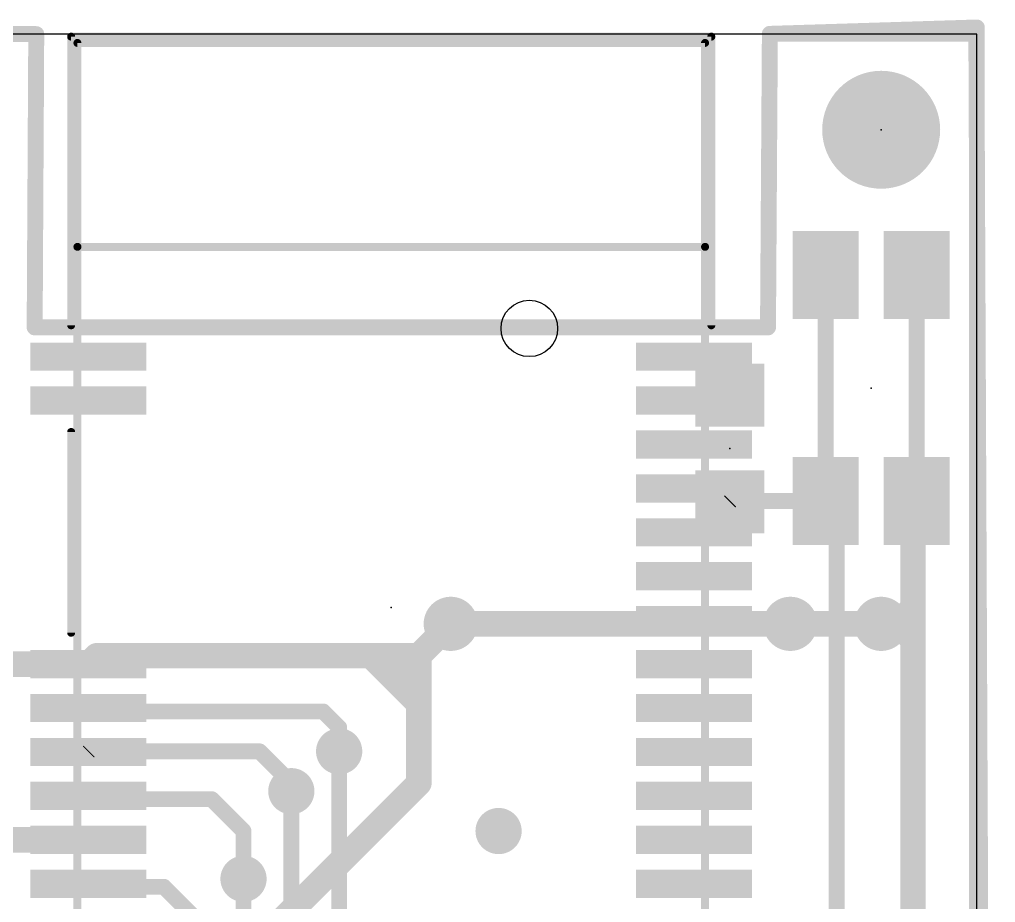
# Model space of a CAD drawing. Extents: x -0.01 to 1.46, y -0.01 to 1.61.
# Drawn here: x 0.85 to 1.462, y 1.055 to 1.609 of the extents above; entities that cross this region are included whole.
import ezdxf

# ---------------------------------------------------------------- set-up
doc = ezdxf.new("R2010")
doc.units = 0
for name, color, linetype in [('1', 22, 'CONTINUOUS'), ('16', 175, 'CONTINUOUS'), ('17', 82, 'CONTINUOUS'), ('18', 82, 'CONTINUOUS'), ('20', 7, 'CONTINUOUS'), ('21', 7, 'CONTINUOUS'), ('23', 7, 'CONTINUOUS'), ('24', 7, 'CONTINUOUS'), ('51', 53, 'CONTINUOUS')]:
    doc.layers.add(name, color=color, linetype=linetype)

# ---------------------------------------------------------------- blocks, each defined once
blk = doc.blocks.new('RECT')
blk.add_solid([(-0.5, -0.5), (0.5, -0.5), (-0.5, 0.5), (0.5, 0.5)])
blk = doc.blocks.new('ROUNDP')
at = {"const_width": 0.5}
blk.add_lwpolyline([(0, -0.25, 1), (0, 0.25, 1), (0, -0.25)], format="xyb", dxfattribs=at)
blk = doc.blocks.new('ROUNDV')
at = {"const_width": 0.5}
blk.add_lwpolyline([(0, -0.25, 1), (0, 0.25, 1), (0, -0.25)], format="xyb", dxfattribs=at)

msp = doc.modelspace()

# ---------------------------------------------------------------- linework, layer by layer
at = {"layer": '1'}
for points, const_width in [([(0.86, 1.6), (-0.001, 1.600173)], 0.01), ([(0.859, 1.416), (0.86, 1.6)], 0.01), ([(1.320173, 1.600173), (1.319, 1.416)], 0.01), ([(1.449693, 1.600173), (1.320173, 1.600173)], 0.01), ([(1.456693, 0), (1.449693, 1.600173)], 0.01), ([(1.319, 1.416), (0.859, 1.416)], 0.01), ([(1.1, 1.21), (1.12, 1.23)], 0.016), ([(1.333, 1.23), (1.39, 1.23)], 0.016), ([(0.892717, 1.204724), (0.82063, 1.204724)], 0.016), ([(0.897992, 1.21), (0.892717, 1.204724)], 0.016), ([(1.07, 1.21), (0.897992, 1.21)], 0.016), ([(1.1, 1.18), (1.07, 1.21)], 0.016), ([(1.07, 1.21), (1.09, 1.21)], 0.016), ([(1.1, 1.21), (1.09, 1.21)], 0.016), ([(1.09, 1.21), (1.1, 1.2)], 0.016), ([(1.1, 1.2), (1.1, 1.21)], 0.016), ([(1.1, 1.18), (1.1, 1.2)], 0.016), ([(1.1, 1.13), (1.1, 1.18)], 0.016), ([(0.894882, 1.175), (0.892717, 1.177165)], 0.01), ([(1.04, 1.175), (0.894882, 1.175)], 0.01), ([(1.05, 1.165), (1.04, 1.175)], 0.01), ([(1.05, 1.15), (1.05, 1.165)], 0.01), ([(0.89311, 1.15), (0.892717, 1.149606)], 0.01), ([(1, 1.15), (0.89311, 1.15)], 0.01), ([(1.02, 1.13), (1, 1.15)], 0.01), ([(0.95, 0.98), (1.1, 1.13)], 0.016), ([(1.02, 1.125), (1.02, 1.13)], 0.01), ([(0.894764, 1.12), (0.892717, 1.122047)], 0.01), ([(0.97, 1.12), (0.894764, 1.12)], 0.01), ([(0.99, 1.1), (0.97, 1.12)], 0.01), ([(0.892717, 1.094488), (0.830472, 1.094488)], 0.016), ([(0.99, 1.07), (0.99, 1.1)], 0.01), ([(0.894646, 1.065), (0.892717, 1.066929)], 0.01), ([(0.94, 1.065), (0.894646, 1.065)], 0.01), ([(0.96, 1.045), (0.94, 1.065)], 0.01)]:
    msp.add_lwpolyline(points, dxfattribs=dict(at, const_width=const_width))
for points, const_width in [([(0.8625, 1.599986, 1), (0.8575, 1.600014)], 0.005), ([(0.859999, 1.5975, 1), (0.860001, 1.6025)], 0.005), ([(1.320173, 1.602673, 1), (1.320173, 1.597673)], 0.005), ([(1.322673, 1.600157, 1), (1.317673, 1.600189)], 0.005), ([(1.452193, 1.600184, 1), (1.447193, 1.600162)], 0.005), ([(1.449693, 1.597673, 1), (1.449693, 1.602673)], 0.005), ([(0.859, 1.4185, 1), (0.859, 1.4135)], 0.005), ([(1.319, 1.4135, 1), (1.319, 1.4185)], 0.005), ([(0.8565, 1.416014, 1), (0.8615, 1.415986)], 0.005), ([(1.3165, 1.416016, 1), (1.3215, 1.415984)], 0.005), ([(1.122828, 1.227172, 1), (1.117172, 1.232828)], 0.008), ([(1.333, 1.234, 1), (1.333, 1.226)], 0.008), ([(1.39, 1.226, 1), (1.39, 1.234)], 0.008), ([(0.892717, 1.200724, 1), (0.892717, 1.208724)], 0.008), ([(0.897992, 1.214, 1), (0.897992, 1.206)], 0.008), ([(0.900821, 1.207172, 1), (0.895164, 1.212828)], 0.008), ([(1.07, 1.214, 1), (1.07, 1.206)], 0.008), ([(1.072828, 1.212828, 1), (1.067172, 1.207172)], 0.008), ([(1.07, 1.206, 1), (1.07, 1.214)], 0.008), ([(1.09, 1.214, 1), (1.09, 1.206)], 0.008), ([(1.092828, 1.212828, 1), (1.087172, 1.207172)], 0.008), ([(1.09, 1.206, 1), (1.09, 1.214)], 0.008), ([(1.104, 1.21, 1), (1.096, 1.21)], 0.008), ([(1.097172, 1.212828, 1), (1.102828, 1.207172)], 0.008), ([(1.1, 1.206, 1), (1.1, 1.214)], 0.008), ([(0.889888, 1.207553, 1), (0.895545, 1.201896)], 0.008), ([(1.104, 1.2, 1), (1.096, 1.2)], 0.008), ([(1.097172, 1.197172, 1), (1.102828, 1.202828)], 0.008), ([(1.096, 1.2, 1), (1.104, 1.2)], 0.008), ([(1.104, 1.18, 1), (1.096, 1.18)], 0.008), ([(0.894484, 1.178933, 1), (0.890949, 1.175398)], 0.005), ([(1.096, 1.18, 1), (1.104, 1.18)], 0.008), ([(1.097172, 1.177172, 1), (1.102828, 1.182828)], 0.008), ([(0.894882, 1.1775, 1), (0.894882, 1.1725)], 0.005), ([(0.893114, 1.173232, 1), (0.89665, 1.176768)], 0.005), ([(1.041768, 1.176768, 1), (1.038232, 1.173232)], 0.005), ([(1.04, 1.1725, 1), (1.04, 1.1775)], 0.005), ([(1.0525, 1.165, 1), (1.0475, 1.165)], 0.005), ([(1.048232, 1.163232, 1), (1.051768, 1.166768)], 0.005), ([(0.890949, 1.151374, 1), (0.894484, 1.147839)], 0.005), ([(0.89311, 1.1525, 1), (0.89311, 1.1475)], 0.005), ([(0.894878, 1.148232, 1), (0.891342, 1.151768)], 0.005), ([(1.001768, 1.151768, 1), (0.998232, 1.148232)], 0.005), ([(1, 1.1475, 1), (1, 1.1525)], 0.005), ([(1.0475, 1.15, 1), (1.0525, 1.15)], 0.005), ([(1.0225, 1.13, 1), (1.0175, 1.13)], 0.005), ([(1.018232, 1.128232, 1), (1.021768, 1.131768)], 0.005), ([(1.096, 1.13, 1), (1.104, 1.13)], 0.008), ([(1.102828, 1.127172, 1), (1.097172, 1.132828)], 0.008), ([(0.894484, 1.123815, 1), (0.890949, 1.120279)], 0.005), ([(1.0175, 1.125, 1), (1.0225, 1.125)], 0.005), ([(0.894764, 1.1225, 1), (0.894764, 1.1175)], 0.005), ([(0.892996, 1.118232, 1), (0.896532, 1.121768)], 0.005), ([(0.971768, 1.121768, 1), (0.968232, 1.118232)], 0.005), ([(0.97, 1.1175, 1), (0.97, 1.1225)], 0.005), ([(0.892717, 1.090488, 1), (0.892717, 1.098488)], 0.008), ([(0.9925, 1.1, 1), (0.9875, 1.1)], 0.005), ([(0.988232, 1.098232, 1), (0.991768, 1.101768)], 0.005), ([(0.894484, 1.068697, 1), (0.890949, 1.065161)], 0.005), ([(0.9875, 1.07, 1), (0.9925, 1.07)], 0.005), ([(0.894646, 1.0675, 1), (0.894646, 1.0625)], 0.005), ([(0.892878, 1.063232, 1), (0.896413, 1.066768)], 0.005), ([(0.941768, 1.066768, 1), (0.938232, 1.063232)], 0.005), ([(0.94, 1.0625, 1), (0.94, 1.0675)], 0.005)]:
    msp.add_lwpolyline(points, format="xyb", dxfattribs=dict(at, const_width=const_width))
at = {"layer": '16'}
for points, const_width in [([(-0.004173, 1.603307), (0.86, 1.6)], 0.01), ([(0.86, 1.6), (0.859, 1.416)], 0.01), ([(1.319, 1.416), (1.320173, 1.600173)], 0.01), ([(1.320173, 1.600173), (1.45, 1.604173)], 0.01), ([(1.45, 1.604173), (1.45, 0)], 0.01), ([(1.355157, 1.448819), (1.355157, 1.307087)], 0.01), ([(1.412244, 1.448819), (1.412244, 1.307087)], 0.01), ([(0.859, 1.416), (1.319, 1.416)], 0.01), ([(1.295551, 1.307087), (1.295, 1.306535)], 0.01), ([(1.355157, 1.307087), (1.295551, 1.307087)], 0.01), ([(1.362, 1.302244), (1.355157, 1.307087)], 0.01), ([(1.41, 1.304843), (1.412244, 1.307087)], 0.016), ([(1.41, 1.24), (1.41, 1.304843)], 0.016), ([(1.362, 0.97), (1.362, 1.302244)], 0.01), ([(1.4, 1.23), (1.41, 1.24)], 0.016), ([(1.41, 1.24), (1.41, 1.22)], 0.016), ([(1.12, 1.23), (1.333, 1.23)], 0.016), ([(1.39, 1.23), (1.4, 1.23)], 0.016), ([(1.4, 1.23), (1.41, 1.22)], 0.016), ([(1.41, 1.22), (1.41, 0.899882)], 0.016), ([(1.05, 0.755), (1.05, 1.15)], 0.01), ([(1.02, 0.775), (1.02, 1.125)], 0.01), ([(0.99, 0.795), (0.99, 1.07)], 0.01)]:
    msp.add_lwpolyline(points, dxfattribs=dict(at, const_width=const_width))
for points, const_width in [([(0.8625, 1.599986, 1), (0.8575, 1.600014)], 0.005), ([(0.85999, 1.5975, 1), (0.86001, 1.6025)], 0.005), ([(1.322673, 1.600157, 1), (1.317673, 1.600189)], 0.005), ([(1.320096, 1.602672, 1), (1.32025, 1.597674)], 0.005), ([(1.4525, 1.604173, 1), (1.4475, 1.604173)], 0.005), ([(1.450077, 1.601674, 1), (1.449923, 1.606672)], 0.005), ([(1.357657, 1.448819, 1), (1.352657, 1.448819)], 0.005), ([(1.414744, 1.448819, 1), (1.409744, 1.448819)], 0.005), ([(0.859, 1.4185, 1), (0.859, 1.4135)], 0.005), ([(1.319, 1.4135, 1), (1.319, 1.4185)], 0.005), ([(0.8565, 1.416014, 1), (0.8615, 1.415986)], 0.005), ([(1.3165, 1.416016, 1), (1.3215, 1.415984)], 0.005), ([(1.293232, 1.308303, 1), (1.296768, 1.304768)], 0.005), ([(1.295551, 1.309587, 1), (1.295551, 1.304587)], 0.005), ([(1.297319, 1.305319, 1), (1.293783, 1.308854)], 0.005), ([(1.356602, 1.309127, 1), (1.353713, 1.305046)], 0.005), ([(1.355157, 1.304587, 1), (1.355157, 1.309587)], 0.005), ([(1.414, 1.304843, 1), (1.406, 1.304843)], 0.008), ([(1.407172, 1.307671, 1), (1.412828, 1.302014)], 0.008), ([(1.415073, 1.304258, 1), (1.409416, 1.309915)], 0.008), ([(1.352657, 1.307087, 1), (1.357657, 1.307087)], 0.005), ([(1.3645, 1.302244, 1), (1.3595, 1.302244)], 0.005), ([(1.360556, 1.300203, 1), (1.363444, 1.304285)], 0.005), ([(1.409744, 1.307087, 1), (1.414744, 1.307087)], 0.005), ([(1.414, 1.24, 1), (1.406, 1.24)], 0.008), ([(1.406, 1.24, 1), (1.414, 1.24)], 0.008), ([(1.412828, 1.237172, 1), (1.407172, 1.242828)], 0.008), ([(1.12, 1.234, 1), (1.12, 1.226)], 0.008), ([(1.333, 1.226, 1), (1.333, 1.234)], 0.008), ([(1.39, 1.234, 1), (1.39, 1.226)], 0.008), ([(1.402828, 1.232828, 1), (1.397172, 1.227172)], 0.008), ([(1.397172, 1.232828, 1), (1.402828, 1.227172)], 0.008), ([(1.4, 1.226, 1), (1.4, 1.234)], 0.008), ([(1.414, 1.22, 1), (1.406, 1.22)], 0.008), ([(1.407172, 1.217172, 1), (1.412828, 1.222828)], 0.008), ([(1.406, 1.22, 1), (1.414, 1.22)], 0.008), ([(1.0525, 1.15, 1), (1.0475, 1.15)], 0.005), ([(1.0225, 1.125, 1), (1.0175, 1.125)], 0.005), ([(0.9925, 1.07, 1), (0.9875, 1.07)], 0.005)]:
    msp.add_lwpolyline(points, format="xyb", dxfattribs=dict(at, const_width=const_width))
at = {"layer": '20'}
for p, q in [((1.45, 1.6), (0, 1.6)), ((1.45, 0), (1.45, 1.6))]:
    msp.add_line(p, q, dxfattribs=at)
msp.add_circle((1.169291, 1.415354), 0.017717, dxfattribs=at)
at = {"layer": '21', "const_width": 0.005}
for points in [[(0.88189, 1.417323), (0.88189, 1.598425)], [(0.88189, 1.598425), (1.283465, 1.598425)], [(1.283465, 1.598425), (1.283465, 1.417323)], [(0.88189, 1.350394), (0.88189, 1.224409)]]:
    msp.add_lwpolyline(points, dxfattribs=at)
at = {"layer": '21', "const_width": 0.0025}
for points in [[(0.88314, 1.598425, 1), (0.88064, 1.598425)], [(0.88189, 1.599675, 1), (0.88189, 1.597175)], [(1.284715, 1.598425, 1), (1.282215, 1.598425)], [(1.283465, 1.597175, 1), (1.283465, 1.599675)], [(0.88064, 1.417323, 1), (0.88314, 1.417323)], [(1.282215, 1.417323, 1), (1.284715, 1.417323)], [(0.88314, 1.350394, 1), (0.88064, 1.350394)], [(0.88064, 1.224409, 1), (0.88314, 1.224409)]]:
    msp.add_lwpolyline(points, format="xyb", dxfattribs=at)
at = {"layer": '23'}
for p in [(1.39, 1.54), (1.082677, 1.240157)]:
    msp.add_point(p, dxfattribs=at)
at = {"layer": '24'}
for p in [(1.383701, 1.377953), (1.295, 1.34)]:
    msp.add_point(p, dxfattribs=at)
at = {"layer": '51', "const_width": 0.005}
for points in [[(0.885827, 1.594488), (1.279528, 1.594488)], [(0.885827, 1.466535), (0.885827, 1.594488)], [(1.279528, 1.594488), (1.279528, 1.466535)], [(0.885827, 0.885827), (0.885827, 1.466535)], [(0.885827, 1.466535), (1.279528, 1.466535)], [(1.279528, 1.466535), (1.279528, 0.885827)]]:
    msp.add_lwpolyline(points, dxfattribs=at)
at = {"layer": '51', "const_width": 0.0025}
for points in [[(0.885827, 1.595738, 1), (0.885827, 1.593238)], [(0.887077, 1.594488, 1), (0.884577, 1.594488)], [(1.280778, 1.594488, 1), (1.278278, 1.594488)], [(1.279528, 1.593238, 1), (1.279528, 1.595738)], [(0.887077, 1.466535, 1), (0.884577, 1.466535)], [(0.885827, 1.467785, 1), (0.885827, 1.465285)], [(0.884577, 1.466535, 1), (0.887077, 1.466535)], [(1.280778, 1.466535, 1), (1.278278, 1.466535)], [(1.278278, 1.466535, 1), (1.280778, 1.466535)], [(1.279528, 1.465285, 1), (1.279528, 1.467785)]]:
    msp.add_lwpolyline(points, format="xyb", dxfattribs=at)

# ---------------------------------------------------------------- block references
at = {"layer": '1', "xscale": 0.072835, "yscale": 0.017717}
for p in [(0.892717, 1.397638), (1.272638, 1.397638), (0.892717, 1.370079), (1.272638, 1.370079), (1.272638, 1.34252), (1.272638, 1.314961), (1.272638, 1.287402), (1.272638, 1.259843), (1.272638, 1.232283), (0.892717, 1.204724), (1.272638, 1.204724), (0.892717, 1.177165), (1.272638, 1.177165), (0.892717, 1.149606), (1.272638, 1.149606), (0.892717, 1.122047), (1.272638, 1.122047), (0.892717, 1.094488), (1.272638, 1.094488), (0.892717, 1.066929), (1.272638, 1.066929)]:
    msp.add_blockref('RECT', p, dxfattribs=at)
at = {"layer": '16', "rotation": 270}
for p, xscale, yscale in [((1.355157, 1.448819), 0.055118, 0.041339), ((1.412244, 1.448819), 0.055118, 0.041339), ((1.295, 1.373465), 0.03937, 0.043307), ((1.355157, 1.307087), 0.055118, 0.041339), ((1.412244, 1.307087), 0.055118, 0.041339), ((1.295, 1.306535), 0.03937, 0.043307)]:
    msp.add_blockref('RECT', p, dxfattribs=dict(at, xscale=xscale, yscale=yscale))
at = {"layer": '17', "xscale": 0.074, "yscale": 0.074, "rotation": 90}
msp.add_blockref('ROUNDP', (1.39, 1.54), dxfattribs=at)
msp.add_blockref('ROUNDP', (1.39, 1.54), dxfattribs=at)
at = {"layer": '18'}
for p, xscale, yscale in [((1.12, 1.23), 0.034, 0.034), ((1.12, 1.23), 0.034, 0.034), ((1.333, 1.23), 0.034, 0.034), ((1.333, 1.23), 0.034, 0.034), ((1.39, 1.23), 0.034, 0.034), ((1.39, 1.23), 0.034, 0.034), ((1.05, 1.15), 0.029, 0.029), ((1.05, 1.15), 0.029, 0.029), ((1.02, 1.125), 0.029, 0.029), ((1.02, 1.125), 0.029, 0.029), ((1.15, 1.1), 0.029, 0.029), ((1.15, 1.1), 0.029, 0.029), ((0.99, 1.07), 0.029, 0.029), ((0.99, 1.07), 0.029, 0.029)]:
    msp.add_blockref('ROUNDV', p, dxfattribs=dict(at, xscale=xscale, yscale=yscale))
at = {"layer": '51', "xscale": 0.02, "yscale": 0.02}
msp.add_blockref('RECT', (1.39, 1.54), dxfattribs=at)

doc.saveas('drawing.dxf')
